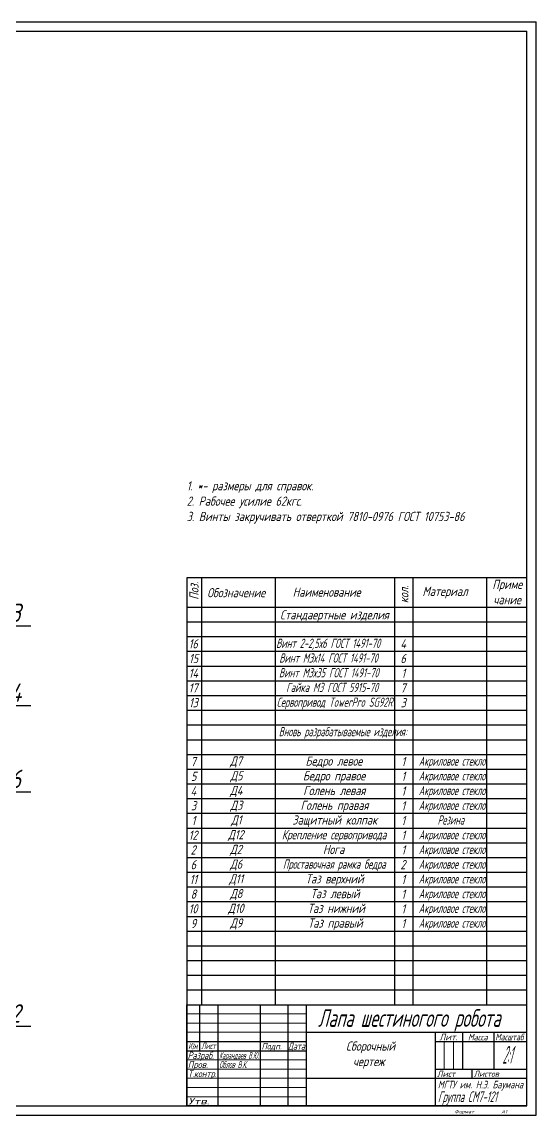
# Model space of a CAD drawing. Header units: millimetres. Extents: x -385 to 2523, y 0 to 594.
# Drawn here: x 2243 to 2523, y 0 to 594 of the extents above; entities that cross this region are included whole.
import ezdxf
from ezdxf import colors
from ezdxf.entities.mleader import LeaderData, LeaderLine
from ezdxf.enums import TextEntityAlignment as Align
from ezdxf.math import Vec2, Vec3

# ---------------------------------------------------------------- set-up
doc = ezdxf.new("R2010")
doc.units = ezdxf.units.MM
doc.layers.add('0.3', color=130, linetype='Continuous', lineweight=15)
doc.layers.add('0.6', color=255, linetype='Continuous', lineweight=30)
doc.styles.get("Standard").update_dxf_attribs({"font": 'GOST_A.TTF', "oblique": 15, "height": 10})
doc.styles.add('ГОСТ', font='GOST_A.TTF', dxfattribs={"oblique": 15, "height": 5})

# ---------------------------------------------------------------- blocks, each defined once
blk = doc.blocks.new('_Dot')
at = {"color": 0, "linetype": 'ByBlock', "lineweight": -2}
blk.add_line((-0.5, 0), (-1, 0), dxfattribs=at)
at = {"color": 0, "linetype": 'ByBlock', "const_width": 0.5}
blk.add_lwpolyline([(-0.25, 0, 1), (0.25, 0, 1)], format="xyb", close=True, dxfattribs=at)
blk = doc.blocks.new('*U35')
at = {"layer": '0.6'}
blk.add_line((-92.5, 0), (92.5, 0), dxfattribs=at)
blk = doc.blocks.new('*U36')
at = {"layer": '0.6', "color": 0, "linetype": 'ByBlock', "lineweight": -2, "transparency": 16777216}
for p in [(0, 200), (0, 192), (0, 184), (0, 176), (0, 168), (0, 160), (0, 152), (0, 144), (0, 136), (0, 128), (0, 120), (0, 112), (0, 104), (0, 96), (0, 88), (0, 80), (0, 72), (0, 64), (0, 56), (0, 48), (0, 40), (0, 32), (0, 24), (0, 16), (0, 8), (0, 0)]:
    blk.add_blockref('*U35', p, dxfattribs=at)

msp = doc.modelspace()

# ---------------------------------------------------------------- linework, layer by layer
for p, q in [((1681.999, 594.42), (2522.999, 594.42)), ((2522.999, 0.42), (2522.999, 594.42)), ((2517.999, 5.42), (2517.999, 589.42)), ((2332.999, 5.42), (2332.999, 60.42)), ((2332.999, 60.42), (2517.999, 60.42)), ((2332.999, 60.42), (2339.999, 60.42)), ((2339.999, 60.42), (2339.999, 35.42)), ((2339.999, 60.42), (2349.999, 60.42)), ((2349.999, 60.42), (2349.999, 5.42)), ((2349.999, 60.42), (2372.999, 60.42)), ((2372.999, 60.42), (2372.999, 5.42)), ((2372.999, 60.42), (2387.999, 60.42)), ((2387.999, 60.42), (2387.999, 5.42)), ((2387.999, 60.42), (2397.999, 60.42)), ((2397.999, 60.42), (2397.999, 5.42)), ((2397.999, 45.42), (2517.999, 45.42)), ((2467.999, 45.42), (2467.999, 5.42)), ((2332.999, 40.42), (2397.999, 40.42)), ((2467.999, 40.42), (2517.999, 40.42)), ((2332.999, 35.42), (2397.999, 35.42)), ((2467.999, 25.42), (2517.999, 25.42)), ((2397.999, 20.42), (2517.999, 20.42)), ((1681.999, 0.42), (2522.999, 0.42)), ((1701.999, 5.42), (2517.999, 5.42)), ((2517.999, 5.42), (2332.999, 5.42))]:
    msp.add_line(p, q)
at = {"layer": '0.3'}
for p, q in [((2332.999, 55.42), (2397.999, 55.42)), ((2332.999, 50.42), (2397.999, 50.42)), ((2397.999, 45.42), (2332.999, 45.42)), ((2472.999, 40.42), (2472.999, 25.42)), ((2477.999, 40.42), (2477.999, 25.42)), ((2332.999, 30.42), (2397.999, 30.42)), ((2332.999, 25.42), (2397.999, 25.42)), ((2397.999, 20.42), (2332.999, 20.42)), ((2332.999, 15.42), (2397.999, 15.42)), ((2332.999, 10.42), (2397.999, 10.42))]:
    msp.add_line(p, q, dxfattribs=at)
at = {"layer": '0.6'}
for p, q in [((1701.999, 589.42), (2517.999, 589.42)), ((2517.999, 292.42), (2332.999, 292.42)), ((2332.999, 292.42), (2332.999, 5.42)), ((2332.999, 292.42), (2332.999, 276.42)), ((2340.999, 292.42), (2340.999, 60.42)), ((2380.999, 292.42), (2380.999, 60.42)), ((2445.999, 292.42), (2445.999, 60.42)), ((2455.999, 292.42), (2455.999, 60.42)), ((2495.999, 292.42), (2495.999, 60.42)), ((2332.999, 276.42), (2517.999, 276.42)), ((2332.999, 268.42), (2517.999, 268.42)), ((2482.999, 45.42), (2482.999, 25.42)), ((2499.999, 45.42), (2499.999, 25.42)), ((2487.999, 25.42), (2487.999, 20.42))]:
    msp.add_line(p, q, dxfattribs=at)

# ---------------------------------------------------------------- block references
msp.add_blockref('*U36', (2425.499, 60.42), dxfattribs=at)

# ---------------------------------------------------------------- texts
at = {"layer": '0.3', "style": 'ГОСТ', "oblique": 15}
for s, height, rotation, width, p, p2 in [('Лит.', 3.5581, 0.19349, 0.842263, (2470.408, 41.084), (2480.254, 41.117)), ('Масса', 3.5581, 359.821579, 0.656506, (2485.92, 41.019), (2496.599, 40.985)), ('Масштаб', 3.5248, 0.024239, 0.597612, (2500.739, 41.086), (2516.186, 41.093)), ('Лист', 3.44, 0.367126, 0.565447, (2340.904, 36.292), (2348.684, 36.342)), ('Разраб.', 3.979, 359.762673, 0.668983, (2333.501, 30.884), (2347.697, 30.825)), ('Облов В.К.', 3.8347, 359.880309, 0.490376, (2350.678, 26.016), (2365.901, 25.985)), ('МГТУ им. Н.Э. Баумана', 4.16542, 0.066831, 0.623513, (2469.519, 14.894), (2515.897, 14.948))]:
    msp.add_text(s, height=height, rotation=rotation, dxfattribs=dict(at, width=width)).set_placement(p, p2, align=Align.FIT)
for s, height, width, p, p2 in [('Изм.', 3.4898, 0.550211, (2333.821, 36.242), (2339.308, 36.242)), ('Дата', 3.8421, 0.562192, (2387.999, 35.982), (2397.257, 35.982)), ('2:1', 9.692, 0.278903, (2504.636, 28.34), (2509.785, 28.34)), ('Пров.', 3.7046, 0.764355, (2333.579, 26.023), (2344.501, 26.023)), ('Карандаев В.Ю.', 3.5671, 0.507695, (2350.638, 31.076), (2372.198, 31.076)), ('Т.контр.', 3.6912, 0.683703, (2333.668, 21.028), (2349.171, 21.028)), ('Группа СМ7-121', 5.8424, 0.448833, (2469.573, 7.483), (2501.664, 7.483)), ('Утв.', 3.5321, 1.04822, (2333.859, 6.223), (2345.319, 6.223))]:
    msp.add_text(s, height=height, dxfattribs=dict(at, width=width)).set_placement(p, p2, align=Align.FIT)
msp.add_text('Подп.', height=3.4835, dxfattribs=at).set_placement((2373.682, 36.136))
for s, height, p in [('Лист', 3.3797, (2469.084, 21.182)), ('Листов', 3.2192, (2489.101, 21.29))]:
    msp.add_text(s, height=height, rotation=359.753141, dxfattribs=at).set_placement(p)
msp.add_text('Формат          А1', height=1.74024, dxfattribs=at).set_placement((2478.619, 1.439), (2507.291, 1.439), align=Align.ALIGNED)
at = {"layer": '0.3', "attachment_point": 1, "style": 'ГОСТ'}
for s, width, heights, insert, char_height in [('1. *- размеры для справок.\\P2. Рабочее усилие 62кгс.\\P3. Винты закручивать отверткой 7810-0976 ГОСТ 10753-86', 185, [32.783], (2332.999, 344.862), 5), ('\\pi2.7364;Стандаертные изделия', 64.93306, [0], (2381.028, 274.764), 5), ('\\pi1.0176;16', 8.02544, [0], (2333.021, 259.011), 5), ('\\pi0.59601;{\\W0.8;Винт 2-2,5х6 ГОСТ 1491-70}', 64.90076, [0], (2380.999, 259.289), 5), ('\\pi3.0099;4', 9.86511, [0], (2446.164, 259.008), 5), ('\\pi1.1969;15', 8.02544, [0], (2333.021, 251.011), 5), ('\\pi2.3051;{\\W0.8;Винт М3х14 ГОСТ 1491-70}', 64.90076, [0], (2380.999, 251.289), 5), ('\\pi3.0099;6', 9.86511, [0], (2446.164, 251.008), 5), ('\\pi1.0176;14', 8.02544, [0], (2333.021, 243.011), 5), ('\\pi2.1587;{\\W0.8;Винт М3х35 ГОСТ 1491-70}', 64.90076, [0], (2380.999, 243.289), 5), ('\\pi3.5489;1', 9.86511, [0], (2446.164, 243.008), 5), ('\\pi1.0139;17', 8.02544, [0], (2333.021, 235.011), 5), ('\\pi6.0207;{\\W0.8;Гайка М3 ГОСТ 5915-70}', 64.90076, [0], (2380.999, 235.289), 5), ('\\pi3.0062;7', 9.86511, [0], (2446.164, 235.008), 5), ('\\pi1.1969;13', 8.02544, [0], (2333.021, 227.011), 5), ('\\pi0.93005;{\\W0.8;Сервопривод TowerPro SG92R}', 64.90076, [0], (2380.999, 227.289), 5), ('\\pi3.1892;3', 9.86511, [0], (2446.164, 227.008), 5), ('\\pi2.0297;{\\W0.7;Вновь разрабатываемые изделия:}', 64.90076, [0], (2380.999, 211.289), 5), ('\\pi2.0864;7', 8.02544, [0], (2333.021, 195.011), 5), ('\\pi15.569;Д7', 40, [0], (2340.999, 195.289), 5), ('\\pi16.578;Бедро левое', 64.90076, [0], (2380.999, 195.289), 5), ('\\pi3.5489;1', 9.86511, [0], (2446.164, 195.008), 5), ('\\pi3.1779;{\\W0.7;Акриловое стекло}', 40, [0], (2455.999, 195.289), 5), ('\\pi2.2694;5', 8.02544, [0], (2333.021, 187.011), 5), ('\\pi15.753;Д5', 40, [0], (2340.999, 187.289), 5), ('\\pi15.147;Бедро правое', 64.90076, [0], (2380.999, 187.289), 5), ('\\pi3.5489;1', 9.86511, [0], (2446.164, 187.008), 5), ('\\pi3.1779;{\\W0.7;Акриловое стекло}', 40, [0], (2455.999, 187.289), 5), ('\\pi2.09;4', 8.02544, [0], (2333.021, 179.011), 5), ('\\pi15.573;Д4', 40, [0], (2340.999, 179.289), 5), ('\\pi15.323;Голень левая', 64.90076, [0], (2380.999, 179.289), 5), ('\\pi3.5489;1', 9.86511, [0], (2446.164, 179.008), 5), ('\\pi3.1779;{\\W0.7;Акриловое стекло}', 40, [0], (2455.999, 179.289), 5), ('\\pi2.2694;3', 8.02544, [0], (2333.021, 171.011), 5), ('\\pi15.753;Д3', 40, [0], (2340.999, 171.289), 5), ('\\pi13.892;Голень правая', 64.90076, [0], (2380.999, 171.289), 5), ('\\pi3.5489;1', 9.86511, [0], (2446.164, 171.008), 5), ('\\pi3.1779;{\\W0.7;Акриловое стекло}', 40, [0], (2455.999, 171.289), 5), ('\\pi2.6291;1', 8.02544, [0], (2333.021, 163.011), 5), ('\\pi16.112;Д1', 40, [0], (2340.999, 163.289), 5), ('\\pi9.4259;Защитный колпак', 64.90076, [0], (2380.999, 163.289), 5), ('\\pi3.5489;1', 9.86511, [0], (2446.164, 163.008), 5), ('\\pi13.38;{\\W0.7;Резина}', 40, [0], (2455.999, 163.289), 5), ('\\pi1.0029;12', 8.02544, [0], (2333.021, 155.011), 5), ('\\pi14.486;Д12', 40, [0], (2340.999, 155.289), 5), ('\\pi3.7616;{\\W0.9;Крепление сервопривода}', 64.90076, [0], (2380.999, 155.289), 5), ('\\pi3.5489;1', 9.86511, [0], (2446.164, 155.008), 5), ('\\pi3.1779;{\\W0.7;Акриловое стекло}', 40, [0], (2455.999, 155.289), 5), ('\\pi2.0754;2', 8.02544, [0], (2333.021, 147.011), 5), ('\\pi15.559;Д2', 40, [0], (2340.999, 147.289), 5), ('\\pi26.051;Нога', 64.90076, [0], (2380.999, 147.289), 5), ('\\pi3.5489;1', 9.86511, [0], (2446.164, 147.008), 5), ('\\pi3.1779;{\\W0.7;Акриловое стекло}', 40, [0], (2455.999, 147.289), 5), ('\\pi2.09;6', 8.02544, [0], (2333.021, 139.011), 5), ('\\pi15.573;Д6', 40, [0], (2340.999, 139.289), 5), ('\\pi4.3037;{\\W0.8;Проставочная рамка бедра}', 64.90076, [0], (2380.999, 139.289), 5), ('\\pi2.9952;2', 9.86511, [0], (2446.164, 139.008), 5), ('\\pi3.1779;{\\W0.7;Акриловое стекло}', 40, [0], (2455.999, 139.289), 5), ('\\pi1.5566;11', 8.02544, [0], (2333.021, 131.011), 5), ('\\pi15.04;Д11', 40, [0], (2340.999, 131.289), 5), ('\\pi16.67;Таз верхний', 64.90076, [0], (2380.999, 131.289), 5), ('\\pi3.5489;1', 9.86511, [0], (2446.164, 131.008), 5), ('\\pi3.1779;{\\W0.7;Акриловое стекло}', 40, [0], (2455.999, 131.289), 5), ('\\pi2.09;8', 8.02544, [0], (2333.021, 123.011), 5), ('\\pi15.573;Д8', 40, [0], (2340.999, 123.289), 5), ('\\pi19.356;Таз левый', 64.90076, [0], (2380.999, 123.289), 5), ('\\pi3.5489;1', 9.86511, [0], (2446.164, 123.008), 5), ('\\pi3.1779;{\\W0.7;Акриловое стекло}', 40, [0], (2455.999, 123.289), 5), ('\\pi1.0176;10', 8.02544, [0], (2333.021, 115.011), 5), ('\\pi14.501;Д10', 40, [0], (2340.999, 115.289), 5), ('\\pi17.746;Таз нижний', 64.90076, [0], (2380.999, 115.289), 5), ('\\pi3.5489;1', 9.86511, [0], (2446.164, 115.008), 5), ('\\pi3.1779;{\\W0.7;Акриловое стекло}', 40, [0], (2455.999, 115.289), 5), ('\\pi2.09;9', 8.02544, [0], (2333.021, 107.011), 5), ('\\pi15.573;Д9', 40, [0], (2340.999, 107.289), 5), ('\\pi17.925;Таз правый', 64.90076, [0], (2380.999, 107.289), 5), ('\\pi3.5489;1', 9.86511, [0], (2446.164, 107.008), 5), ('\\pi3.1779;{\\W0.7;Акриловое стекло}', 40, [0], (2455.999, 107.289), 5), ('\\pi6.4649;{\\W0.8;Лапа шестиногого робота}', 120, [0], (2397.893, 57.998), 9.60697), ('\\pi21.631;Сборочный \\P\\pi25.403;чертеж', 70, [0], (2397.999, 40.42), 5)]:
    msp.add_mtext_dynamic_manual_height_columns(s, width=width, gutter_width=25, heights=heights, dxfattribs=dict(at, insert=insert, char_height=char_height))
at = {"layer": '0.6', "char_height": 5, "attachment_point": 1, "style": 'ГОСТ'}
for s, width, gutter_width, insert in [('\\pi3.1805;Приме\\P\\pi3.7242;чание', 22, 25, (2495.999, 291.312)), ('Обозначение', 40, 47.048, (2344.126, 286.788)), ('Наименование', 65, 47.048, (2390.62, 287.097)), ('Материал', 40, 47.048, (2461.178, 287.504))]:
    msp.add_mtext_dynamic_manual_height_columns(s, width=width, gutter_width=gutter_width, heights=[0], dxfattribs=dict(at, insert=insert))
at = {"layer": '0.6', "char_height": 5, "attachment_point": 1, "rotation": 90, "style": 'ГОСТ'}
for s, width, gutter_width, insert in [('\\pi-1.276;Поз.', 8, 25, (2334.427, 281.706)), ('кол.', 10, 47.048, (2448.571, 278.56))]:
    msp.add_mtext_dynamic_manual_height_columns(s, width=width, gutter_width=gutter_width, heights=[0], dxfattribs=dict(at, insert=insert))

# ---------------------------------------------------------------- leaders
at = {"layer": '0.3'}
ml = msp.add_multileader_mtext('Standard', dxfattribs=at)
ml.set_content('13', color=256)
ml.set_leader_properties()
ml.set_arrow_properties(name='DOT')
ml.build(insert=Vec2(0, 0))
ml.multileader.update_dxf_attribs({"text_left_attachment_type": 5, "text_right_attachment_type": 5})
ctx = ml.context
ctx.base_point, ctx.char_height, ctx.landing_gap_size, ctx.plane_origin = Vec3(2231.899, 266.301), 10, 1.001, Vec3(2069.416, 232.837)
ctx.left_attachment, ctx.right_attachment = 5, 5
notes = []
notes.append((ctx, [(0, (1, 1, 0), (2223.899, 266.301), (1, 0), 8, [(0, [(2069.416, 232.837)], 0, [])])]))
ctx.mtext.insert, ctx.mtext.flow_direction = Vec3(2232.9, 278.316), 5
ml = msp.add_multileader_mtext('Standard', dxfattribs=at)
ml.set_content('14', color=256)
ml.set_leader_properties()
ml.set_arrow_properties(name='DOT')
ml.build(insert=Vec2(0, 0))
ml.multileader.update_dxf_attribs({"text_left_attachment_type": 5, "text_right_attachment_type": 5})
ctx = ml.context
ctx.base_point, ctx.char_height, ctx.landing_gap_size, ctx.plane_origin = Vec3(2231.899, 222.981), 10, 1.001, Vec3(2026.965, 199.518)
ctx.left_attachment, ctx.right_attachment = 5, 5
notes.append((ctx, [(0, (1, 1, 0), (2223.899, 222.981), (1, 0), 8, [(0, [(2026.965, 199.518)], 0, [])])]))
ctx.mtext.insert, ctx.mtext.flow_direction = Vec3(2232.9, 234.996), 5
ml = msp.add_multileader_mtext('Standard', dxfattribs=at)
ml.set_content('16', color=256)
ml.set_leader_properties()
ml.set_arrow_properties(name='DOT')
ml.build(insert=Vec2(0, 0))
ml.multileader.update_dxf_attribs({"text_left_attachment_type": 5, "text_right_attachment_type": 5})
ctx = ml.context
ctx.base_point, ctx.char_height, ctx.landing_gap_size, ctx.plane_origin = Vec3(2231.902, 176.078), 10, 1.001, Vec3(2076.157, 130.369)
ctx.left_attachment, ctx.right_attachment = 5, 5
notes.append((ctx, [(0, (1, 1, 0), (2223.902, 176.078), (1, 0), 8, [(0, [(2076.157, 130.369)], 0, [])])]))
ctx.mtext.insert, ctx.mtext.flow_direction = Vec3(2232.903, 188.092), 5
ml = msp.add_multileader_mtext('Standard', dxfattribs=at)
ml.set_content('12', color=256)
ml.set_leader_properties()
ml.set_arrow_properties(name='DOT')
ml.build(insert=Vec2(0, 0))
ml.multileader.update_dxf_attribs({"text_left_attachment_type": 5, "text_right_attachment_type": 5})
ctx = ml.context
ctx.base_point, ctx.char_height, ctx.landing_gap_size, ctx.plane_origin = Vec3(2231.902, 48.672), 10, 1.001, Vec3(2075.04, 72.799)
ctx.left_attachment, ctx.right_attachment = 5, 5
notes.append((ctx, [(0, (1, 1, 0), (2223.902, 48.672), (1, 0), 8, [(0, [(2075.04, 72.799)], 0, [])])]))
ctx.mtext.insert, ctx.mtext.flow_direction = Vec3(2232.903, 60.687), 5
for ctx, leaders in notes:
    for number, flags, end, landing, length, lines in leaders:
        leader = LeaderData()
        leader.index, (leader.has_last_leader_line, leader.has_dogleg_vector, leader.attachment_direction) = number, flags
        leader.last_leader_point, leader.dogleg_vector, leader.dogleg_length = Vec3(end), Vec3(landing), length
        for number, points, colour, breaks in lines:
            line = LeaderLine()
            line.index, line.vertices, line.color, line.breaks = number, Vec3.list(points), colors.encode_raw_color(colour), breaks
            leader.lines.append(line)
        ctx.leaders.append(leader)

doc.saveas('drawing.dxf')
